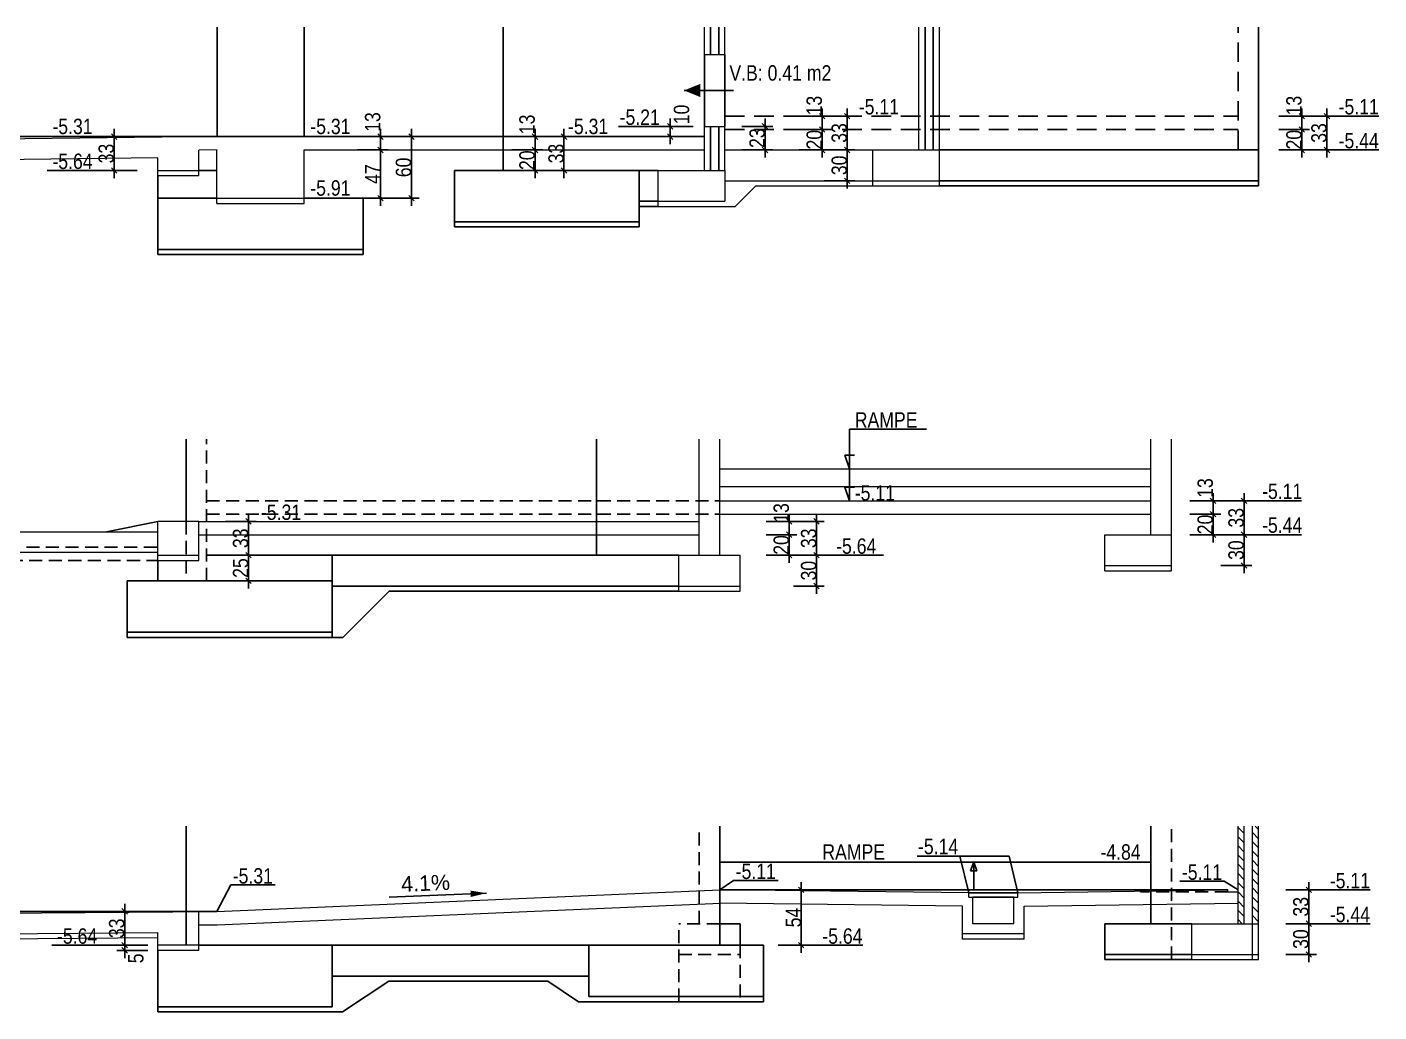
# Model space of a CAD drawing. Header units: centimetres. Extents: x 16433 to 114398, y -50094 to -12305.
# Drawn here: x 66111 to 67429, y -16791 to -15831 of the extents above; entities that cross this region are included whole.
import ezdxf
from ezdxf.enums import TextEntityAlignment as Align

# ---------------------------------------------------------------- set-up
doc = ezdxf.new("R2010")
doc.units = ezdxf.units.CM
doc.header["$LTSCALE"] = 0.5
doc.linetypes.add('CACHEX2', pattern=[19.05, 12.7, -6.35])
doc.layers.get('DEFPOINTS').update_dxf_attribs({"linetype": 'CONTINUOUS'})
for name, color, linetype in [('01_cote_gen', 4, 'CONTINUOUS'), ('01_linteaux', 2, 'CONTINUOUS'), ('01_poch_murs', 253, 'CONTINUOUS'), ('01_texte', 230, 'CONTINUOUS'), ('AA_COTES', 2, 'CONTINUOUS')]:
    doc.layers.add(name, color=color, linetype=linetype)
doc.layers.add('01_murs_coup', color=5, linetype='CONTINUOUS', lineweight=60)
doc.styles.add('ARIAL', font='arial.ttf')
doc.styles.add('ARIAL NA', font='ARIALN.TTF')
doc.styles.add('STYLE2', font='ARIALN.TTF')
doc.dimstyles.new('JB50', dxfattribs={"dimscale": 0.1, "dimtxt": 150, "dimasz": 15, "dimexe": 0.1, "dimexo": 0.1, "dimgap": 0.09, "dimtad": 1, "dimdec": 1, "dimdsep": 46, "dimtxsty": 'STYLE2', "dimblk1": 'BOND_G', "dimblk2": 'BOND_D', "dimsah": 1, "dimcen": 1.5, "dimdle": 0.01, "dimse1": 1, "dimse2": 1, "dimclrd": 4, "dimclre": 2, "dimclrt": 6, "dimazin": 2, "dimtfac": 2.333333, "dimtdec": 1, "dimtix": 1, "dimtmove": 2, "dimatfit": 3, "dimldrblk": 'BOND_G', "dimfxl": 1, "dimtolj": 1, "dimtzin": 0, "dimarcsym": 0})

# ---------------------------------------------------------------- blocks, each defined once
blk = doc.blocks.new('BOND_G')
at = {"layer": 'AA_COTES', "color": 0}
for p, q in [((0, -5), (0, 15)), ((5, 0), (-5, 0)), ((1.77, 1.77), (-1.77, -1.77))]:
    blk.add_line(p, q, dxfattribs=at)
blk = doc.blocks.new('BOND_D')
at = {"layer": 'AA_COTES', "color": 0}
for p, q in [((5, 0), (-5, 0)), ((-1.77, -1.77), (1.77, 1.77)), ((0, 5), (0, -15))]:
    blk.add_line(p, q, dxfattribs=at)
blk = doc.blocks.new('*D1377')
at = {"layer": '01_cote_gen', "color": 4, "lineweight": -2, "transparency": 16777216}
blk.add_line((67360.3, -16673.5), (67360.3, -16703.5), dxfattribs=at)
at = {"layer": 'DEFPOINTS', "color": 0, "transparency": 16777216}
for p in [(67291.4, -16672), (67291.4, -16705), (67360.3, -16705)]:
    blk.add_point(p, dxfattribs=at)
at = {"layer": '01_cote_gen', "color": 4, "lineweight": -2, "transparency": 16777216, "xscale": 1.5, "yscale": 1.5, "zscale": 1.5}
for name, p, rotation in [('BOND_G', (67360.3, -16672), 90), ('BOND_D', (67360.3, -16705), 270)]:
    blk.add_blockref(name, p, dxfattribs=dict(at, rotation=rotation))
at = {"layer": '01_cote_gen', "color": 6, "transparency": 16777216, "insert": (67352.6, -16688.5), "char_height": 15, "attachment_point": 5, "rotation": 90, "style": 'STYLE2'}
blk.add_mtext('\\A1;33', dxfattribs=at)
blk = doc.blocks.new('*D1378')
at = {"layer": '01_cote_gen', "color": 4, "lineweight": -2, "transparency": 16777216}
blk.add_line((67360.3, -16706.5), (67360.3, -16733.5), dxfattribs=at)
at = {"layer": 'DEFPOINTS', "color": 0, "transparency": 16777216}
for p in [(67311.4, -16705), (67311.4, -16735), (67360.3, -16735)]:
    blk.add_point(p, dxfattribs=at)
at = {"layer": '01_cote_gen', "color": 4, "lineweight": -2, "transparency": 16777216, "xscale": 1.5, "yscale": 1.5, "zscale": 1.5}
for name, p, rotation in [('BOND_G', (67360.3, -16705), 90), ('BOND_D', (67360.3, -16735), 270)]:
    blk.add_blockref(name, p, dxfattribs=dict(at, rotation=rotation))
at = {"layer": '01_cote_gen', "color": 6, "transparency": 16777216, "insert": (67352.6, -16720), "char_height": 15, "attachment_point": 5, "rotation": 90, "style": 'STYLE2'}
blk.add_mtext('\\A1;30', dxfattribs=at)
blk = doc.blocks.new('*D1379')
at = {"layer": '01_cote_gen', "color": 4, "lineweight": -2, "transparency": 16777216}
blk.add_line((66865.8, -16673.5), (66865.8, -16724.5), dxfattribs=at)
at = {"layer": 'DEFPOINTS', "color": 0, "transparency": 16777216}
for p in [(66837.7, -16672), (66828.9, -16726), (66865.8, -16726)]:
    blk.add_point(p, dxfattribs=at)
at = {"layer": '01_cote_gen', "color": 4, "lineweight": -2, "transparency": 16777216, "xscale": 1.5, "yscale": 1.5, "zscale": 1.5}
for name, p, rotation in [('BOND_G', (66865.8, -16672), 90), ('BOND_D', (66865.8, -16726), 270)]:
    blk.add_blockref(name, p, dxfattribs=dict(at, rotation=rotation))
at = {"layer": '01_cote_gen', "color": 6, "transparency": 16777216, "insert": (66858.2, -16699), "char_height": 15, "attachment_point": 5, "rotation": 90, "style": 'STYLE2'}
blk.add_mtext('\\A1;54', dxfattribs=at)
blk = doc.blocks.new('*D1380')
at = {"layer": '01_cote_gen', "color": 4, "lineweight": -2, "transparency": 16777216}
blk.add_line((66206.6, -16724.5), (66206.6, -16694.5), dxfattribs=at)
at = {"layer": 'DEFPOINTS', "color": 0, "transparency": 16777216}
for p in [(66206.6, -16693), (66248.9, -16693), (66242.6, -16726)]:
    blk.add_point(p, dxfattribs=at)
at = {"layer": '01_cote_gen', "color": 4, "lineweight": -2, "transparency": 16777216, "xscale": 1.5, "yscale": 1.5, "zscale": 1.5}
for name, p, rotation in [('BOND_D', (66206.6, -16693), 90), ('BOND_G', (66206.6, -16726), 270)]:
    blk.add_blockref(name, p, dxfattribs=dict(at, rotation=rotation))
at = {"layer": '01_cote_gen', "color": 6, "transparency": 16777216, "insert": (66198.9, -16709.5), "char_height": 15, "attachment_point": 5, "rotation": 90, "style": 'STYLE2'}
blk.add_mtext('\\A1;33', dxfattribs=at)
blk = doc.blocks.new('*D1381')
at = {"layer": '01_cote_gen', "color": 4, "lineweight": -2, "transparency": 16777216}
blk.add_line((66206.6, -16729.5), (66206.6, -16727.5), dxfattribs=at)
at = {"layer": 'DEFPOINTS', "color": 0, "transparency": 16777216}
for p in [(66206.6, -16726), (66250.7, -16726), (66250.7, -16731)]:
    blk.add_point(p, dxfattribs=at)
at = {"layer": '01_cote_gen', "color": 4, "lineweight": -2, "transparency": 16777216, "xscale": 1.5, "yscale": 1.5, "zscale": 1.5}
for name, p, rotation in [('BOND_D', (66206.6, -16726), 90), ('BOND_G', (66206.6, -16731), 270)]:
    blk.add_blockref(name, p, dxfattribs=dict(at, rotation=rotation))
at = {"layer": '01_cote_gen', "color": 6, "transparency": 16777216, "insert": (66217.5, -16738.8), "char_height": 15, "attachment_point": 5, "rotation": 90, "style": 'STYLE2'}
blk.add_mtext('\\A1;5', dxfattribs=at)
blk = doc.blocks.new('*D1392')
at = {"layer": '01_cote_gen', "color": 4, "lineweight": -2, "transparency": 16777216}
blk.add_line((67297.2, -16294.5), (67297.2, -16324.5), dxfattribs=at)
at = {"layer": 'DEFPOINTS', "color": 0, "transparency": 16777216}
for p in [(67206.4, -16293), (67206.4, -16326), (67297.2, -16326)]:
    blk.add_point(p, dxfattribs=at)
at = {"layer": '01_cote_gen', "color": 4, "lineweight": -2, "transparency": 16777216, "xscale": 1.5, "yscale": 1.5, "zscale": 1.5}
for name, p, rotation in [('BOND_G', (67297.2, -16293), 90), ('BOND_D', (67297.2, -16326), 270)]:
    blk.add_blockref(name, p, dxfattribs=dict(at, rotation=rotation))
at = {"layer": '01_cote_gen', "color": 6, "transparency": 16777216, "insert": (67289.5, -16309.5), "char_height": 15, "attachment_point": 5, "rotation": 90, "style": 'STYLE2'}
blk.add_mtext('\\A1;33', dxfattribs=at)
blk = doc.blocks.new('*D1393')
at = {"layer": '01_cote_gen', "color": 4, "lineweight": -2, "transparency": 16777216}
blk.add_line((67267, -16307.5), (67267, -16324.5), dxfattribs=at)
at = {"layer": 'DEFPOINTS', "color": 0, "transparency": 16777216}
for p in [(67197.8, -16306), (67197.8, -16326), (67267, -16326)]:
    blk.add_point(p, dxfattribs=at)
at = {"layer": '01_cote_gen', "color": 4, "lineweight": -2, "transparency": 16777216, "xscale": 1.5, "yscale": 1.5, "zscale": 1.5}
for name, p, rotation in [('BOND_G', (67267, -16306), 90), ('BOND_D', (67267, -16326), 270)]:
    blk.add_blockref(name, p, dxfattribs=dict(at, rotation=rotation))
at = {"layer": '01_cote_gen', "color": 6, "transparency": 16777216, "insert": (67259.4, -16316), "char_height": 15, "attachment_point": 5, "rotation": 90, "style": 'STYLE2'}
blk.add_mtext('\\A1;20', dxfattribs=at)
blk = doc.blocks.new('*D1394')
at = {"layer": '01_cote_gen', "color": 4, "lineweight": -2, "transparency": 16777216}
blk.add_line((67267, -16294.5), (67267, -16304.5), dxfattribs=at)
at = {"layer": 'DEFPOINTS', "color": 0, "transparency": 16777216}
for p in [(67274.7, -16293), (67267, -16306), (67274.5, -16306)]:
    blk.add_point(p, dxfattribs=at)
at = {"layer": '01_cote_gen', "color": 4, "lineweight": -2, "transparency": 16777216, "xscale": 1.5, "yscale": 1.5, "zscale": 1.5}
for name, p, rotation in [('BOND_G', (67267, -16293), 90), ('BOND_D', (67267, -16306), 270)]:
    blk.add_blockref(name, p, dxfattribs=dict(at, rotation=rotation))
at = {"layer": '01_cote_gen', "color": 6, "transparency": 16777216, "insert": (67259.4, -16280.5), "char_height": 15, "attachment_point": 5, "rotation": 90, "style": 'STYLE2'}
blk.add_mtext('\\A1;13', dxfattribs=at)
blk = doc.blocks.new('*D1395')
at = {"layer": '01_cote_gen', "color": 4, "lineweight": -2, "transparency": 16777216}
blk.add_line((67297.2, -16327.5), (67297.2, -16354.5), dxfattribs=at)
at = {"layer": 'DEFPOINTS', "color": 0, "transparency": 16777216}
for p in [(67272, -16326), (67226.4, -16356), (67297.2, -16356)]:
    blk.add_point(p, dxfattribs=at)
at = {"layer": '01_cote_gen', "color": 4, "lineweight": -2, "transparency": 16777216, "xscale": 1.5, "yscale": 1.5, "zscale": 1.5}
for name, p, rotation in [('BOND_G', (67297.2, -16326), 90), ('BOND_D', (67297.2, -16356), 270)]:
    blk.add_blockref(name, p, dxfattribs=dict(at, rotation=rotation))
at = {"layer": '01_cote_gen', "color": 6, "transparency": 16777216, "insert": (67289.5, -16341), "char_height": 15, "attachment_point": 5, "rotation": 90, "style": 'STYLE2'}
blk.add_mtext('\\A1;30', dxfattribs=at)
blk = doc.blocks.new('*D1396')
at = {"layer": '01_cote_gen', "color": 4, "lineweight": -2, "transparency": 16777216}
blk.add_line((66880.7, -16314.5), (66880.7, -16344.5), dxfattribs=at)
at = {"layer": 'DEFPOINTS', "color": 0, "transparency": 16777216}
for p in [(66781.8, -16313), (66776.5, -16346), (66880.7, -16346)]:
    blk.add_point(p, dxfattribs=at)
at = {"layer": '01_cote_gen', "color": 4, "lineweight": -2, "transparency": 16777216, "xscale": 1.5, "yscale": 1.5, "zscale": 1.5}
for name, p, rotation in [('BOND_G', (66880.7, -16313), 90), ('BOND_D', (66880.7, -16346), 270)]:
    blk.add_blockref(name, p, dxfattribs=dict(at, rotation=rotation))
at = {"layer": '01_cote_gen', "color": 6, "transparency": 16777216, "insert": (66873.1, -16329.5), "char_height": 15, "attachment_point": 5, "rotation": 90, "style": 'STYLE2'}
blk.add_mtext('\\A1;33', dxfattribs=at)
blk = doc.blocks.new('*D1397')
at = {"layer": '01_cote_gen', "color": 4, "lineweight": -2, "transparency": 16777216}
blk.add_line((66880.7, -16347.5), (66880.7, -16374.5), dxfattribs=at)
at = {"layer": 'DEFPOINTS', "color": 0, "transparency": 16777216}
for p in [(66836.5, -16346), (66836.5, -16376), (66880.7, -16376)]:
    blk.add_point(p, dxfattribs=at)
at = {"layer": '01_cote_gen', "color": 4, "lineweight": -2, "transparency": 16777216, "xscale": 1.5, "yscale": 1.5, "zscale": 1.5}
for name, p, rotation in [('BOND_G', (66880.7, -16346), 90), ('BOND_D', (66880.7, -16376), 270)]:
    blk.add_blockref(name, p, dxfattribs=dict(at, rotation=rotation))
at = {"layer": '01_cote_gen', "color": 6, "transparency": 16777216, "insert": (66873.1, -16361), "char_height": 15, "attachment_point": 5, "rotation": 90, "style": 'STYLE2'}
blk.add_mtext('\\A1;30', dxfattribs=at)
blk = doc.blocks.new('*D1398')
at = {"layer": '01_cote_gen', "color": 4, "lineweight": -2, "transparency": 16777216}
blk.add_line((66854, -16314.5), (66854, -16324.5), dxfattribs=at)
at = {"layer": 'DEFPOINTS', "color": 0, "transparency": 16777216}
for p in [(66766.4, -16313), (66766.4, -16326), (66854, -16326)]:
    blk.add_point(p, dxfattribs=at)
at = {"layer": '01_cote_gen', "color": 4, "lineweight": -2, "transparency": 16777216, "xscale": 1.5, "yscale": 1.5, "zscale": 1.5}
for name, p, rotation in [('BOND_G', (66854, -16313), 90), ('BOND_D', (66854, -16326), 270)]:
    blk.add_blockref(name, p, dxfattribs=dict(at, rotation=rotation))
at = {"layer": '01_cote_gen', "color": 6, "transparency": 16777216, "insert": (66846.4, -16304.8), "char_height": 15, "attachment_point": 5, "rotation": 90, "style": 'STYLE2'}
blk.add_mtext('\\A1;13', dxfattribs=at)
blk = doc.blocks.new('*D1399')
at = {"layer": '01_cote_gen', "color": 4, "lineweight": -2, "transparency": 16777216}
blk.add_line((66854, -16327.5), (66854, -16344.5), dxfattribs=at)
at = {"layer": 'DEFPOINTS', "color": 0, "transparency": 16777216}
for p in [(66833.7, -16326), (66806.4, -16346), (66854, -16346)]:
    blk.add_point(p, dxfattribs=at)
at = {"layer": '01_cote_gen', "color": 4, "lineweight": -2, "transparency": 16777216, "xscale": 1.5, "yscale": 1.5, "zscale": 1.5}
for name, p, rotation in [('BOND_G', (66854, -16326), 90), ('BOND_D', (66854, -16346), 270)]:
    blk.add_blockref(name, p, dxfattribs=dict(at, rotation=rotation))
at = {"layer": '01_cote_gen', "color": 6, "transparency": 16777216, "insert": (66846.4, -16336), "char_height": 15, "attachment_point": 5, "rotation": 90, "style": 'STYLE2'}
blk.add_mtext('\\A1;20', dxfattribs=at)
blk = doc.blocks.new('*D1409')
at = {"layer": '01_cote_gen', "color": 4, "lineweight": -2, "transparency": 16777216}
blk.add_line((66196.3, -15969.6), (66196.3, -15939.6), dxfattribs=at)
at = {"layer": 'DEFPOINTS', "color": 0, "transparency": 16777216}
for p in [(66196.3, -15938.1), (66238.9, -15938.1), (66238.9, -15971.1)]:
    blk.add_point(p, dxfattribs=at)
at = {"layer": '01_cote_gen', "color": 4, "lineweight": -2, "transparency": 16777216, "xscale": 1.5, "yscale": 1.5, "zscale": 1.5}
for name, p, rotation in [('BOND_D', (66196.3, -15938.1), 90), ('BOND_G', (66196.3, -15971.1), 270)]:
    blk.add_blockref(name, p, dxfattribs=dict(at, rotation=rotation))
at = {"layer": '01_cote_gen', "color": 6, "transparency": 16777216, "insert": (66188.7, -15954.6), "char_height": 15, "attachment_point": 5, "rotation": 90, "style": 'STYLE2'}
blk.add_mtext('\\A1;33', dxfattribs=at)
blk = doc.blocks.new('*D1410')
at = {"layer": '01_cote_gen', "color": 4, "lineweight": -2, "transparency": 16777216}
blk.add_line((66455.9, -15939.6), (66455.9, -15949.6), dxfattribs=at)
at = {"layer": 'DEFPOINTS', "color": 0, "transparency": 16777216}
for p in [(66438.3, -15938.1), (66438.3, -15951.1), (66455.9, -15951.1)]:
    blk.add_point(p, dxfattribs=at)
at = {"layer": '01_cote_gen', "color": 4, "lineweight": -2, "transparency": 16777216, "xscale": 1.5, "yscale": 1.5, "zscale": 1.5}
for name, p, rotation in [('BOND_G', (66455.9, -15938.1), 90), ('BOND_D', (66455.9, -15951.1), 270)]:
    blk.add_blockref(name, p, dxfattribs=dict(at, rotation=rotation))
at = {"layer": '01_cote_gen', "color": 6, "transparency": 16777216, "insert": (66448.3, -15923.9), "char_height": 15, "attachment_point": 5, "rotation": 90, "style": 'STYLE2'}
blk.add_mtext('\\A1;13', dxfattribs=at)
blk = doc.blocks.new('*D1411')
at = {"layer": '01_cote_gen', "color": 4, "lineweight": -2, "transparency": 16777216}
blk.add_line((66455.9, -15952.6), (66455.9, -15996.6), dxfattribs=at)
at = {"layer": 'DEFPOINTS', "color": 0, "transparency": 16777216}
for p in [(66469.1, -15951.1), (66438.9, -15998.1), (66455.9, -15998.1)]:
    blk.add_point(p, dxfattribs=at)
at = {"layer": '01_cote_gen', "color": 4, "lineweight": -2, "transparency": 16777216, "xscale": 1.5, "yscale": 1.5, "zscale": 1.5}
for name, p, rotation in [('BOND_G', (66455.9, -15951.1), 90), ('BOND_D', (66455.9, -15998.1), 270)]:
    blk.add_blockref(name, p, dxfattribs=dict(at, rotation=rotation))
at = {"layer": '01_cote_gen', "color": 6, "transparency": 16777216, "insert": (66448.4, -15974.6), "char_height": 15, "attachment_point": 5, "rotation": 90, "style": 'STYLE2'}
blk.add_mtext('\\A1;47', dxfattribs=at)
blk = doc.blocks.new('*D1412')
at = {"layer": '01_cote_gen', "color": 4, "lineweight": -2, "transparency": 16777216}
blk.add_line((66486, -15939.6), (66486, -15996.6), dxfattribs=at)
at = {"layer": 'DEFPOINTS', "color": 0, "transparency": 16777216}
for p in [(66472.1, -15938.1), (66463.4, -15998.1), (66486, -15998.1)]:
    blk.add_point(p, dxfattribs=at)
at = {"layer": '01_cote_gen', "color": 4, "lineweight": -2, "transparency": 16777216, "xscale": 1.5, "yscale": 1.5, "zscale": 1.5}
for name, p, rotation in [('BOND_G', (66486, -15938.1), 90), ('BOND_D', (66486, -15998.1), 270)]:
    blk.add_blockref(name, p, dxfattribs=dict(at, rotation=rotation))
at = {"layer": '01_cote_gen', "color": 6, "transparency": 16777216, "insert": (66478.3, -15968.1), "char_height": 15, "attachment_point": 5, "rotation": 90, "style": 'STYLE2'}
blk.add_mtext('\\A1;60', dxfattribs=at)
blk = doc.blocks.new('*D1413')
at = {"layer": '01_cote_gen', "color": 4, "lineweight": -2, "transparency": 16777216}
blk.add_line((66606.4, -15939.6), (66606.4, -15949.6), dxfattribs=at)
at = {"layer": 'DEFPOINTS', "color": 0, "transparency": 16777216}
for p in [(66601.2, -15938.1), (66601.2, -15951.1), (66606.4, -15951.1)]:
    blk.add_point(p, dxfattribs=at)
at = {"layer": '01_cote_gen', "color": 4, "lineweight": -2, "transparency": 16777216, "xscale": 1.5, "yscale": 1.5, "zscale": 1.5}
for name, p, rotation in [('BOND_G', (66606.4, -15938.1), 90), ('BOND_D', (66606.4, -15951.1), 270)]:
    blk.add_blockref(name, p, dxfattribs=dict(at, rotation=rotation))
at = {"layer": '01_cote_gen', "color": 6, "transparency": 16777216, "insert": (66598.7, -15926.2), "char_height": 15, "attachment_point": 5, "rotation": 90, "style": 'STYLE2'}
blk.add_mtext('\\A1;13', dxfattribs=at)
blk = doc.blocks.new('*D1414')
at = {"layer": '01_cote_gen', "color": 4, "lineweight": -2, "transparency": 16777216}
blk.add_line((66606.4, -15952.6), (66606.4, -15969.6), dxfattribs=at)
at = {"layer": 'DEFPOINTS', "color": 0, "transparency": 16777216}
for p in [(66611.9, -15951.1), (66606.4, -15971.1), (66611.9, -15971.1)]:
    blk.add_point(p, dxfattribs=at)
at = {"layer": '01_cote_gen', "color": 4, "lineweight": -2, "transparency": 16777216, "xscale": 1.5, "yscale": 1.5, "zscale": 1.5}
for name, p, rotation in [('BOND_G', (66606.4, -15951.1), 90), ('BOND_D', (66606.4, -15971.1), 270)]:
    blk.add_blockref(name, p, dxfattribs=dict(at, rotation=rotation))
at = {"layer": '01_cote_gen', "color": 6, "transparency": 16777216, "insert": (66598.7, -15961.1), "char_height": 15, "attachment_point": 5, "rotation": 90, "style": 'STYLE2'}
blk.add_mtext('\\A1;20', dxfattribs=at)
blk = doc.blocks.new('*D1415')
at = {"layer": '01_cote_gen', "color": 4, "lineweight": -2, "transparency": 16777216}
blk.add_line((66634.6, -15939.6), (66634.6, -15969.6), dxfattribs=at)
at = {"layer": 'DEFPOINTS', "color": 0, "transparency": 16777216}
for p in [(66621.2, -15938.1), (66623.7, -15971.1), (66634.6, -15971.1)]:
    blk.add_point(p, dxfattribs=at)
at = {"layer": '01_cote_gen', "color": 4, "lineweight": -2, "transparency": 16777216, "xscale": 1.5, "yscale": 1.5, "zscale": 1.5}
for name, p, rotation in [('BOND_G', (66634.6, -15938.1), 90), ('BOND_D', (66634.6, -15971.1), 270)]:
    blk.add_blockref(name, p, dxfattribs=dict(at, rotation=rotation))
at = {"layer": '01_cote_gen', "color": 6, "transparency": 16777216, "insert": (66627, -15954.6), "char_height": 15, "attachment_point": 5, "rotation": 90, "style": 'STYLE2'}
blk.add_mtext('\\A1;33', dxfattribs=at)
blk = doc.blocks.new('*D1416')
at = {"layer": '01_cote_gen', "color": 4, "lineweight": -2, "transparency": 16777216}
blk.add_line((66738.1, -15936.6), (66738.1, -15929.6), dxfattribs=at)
at = {"layer": 'DEFPOINTS', "color": 0, "transparency": 16777216}
for p in [(66738.1, -15928.1), (66771.4, -15928.1), (66752.8, -15938.1)]:
    blk.add_point(p, dxfattribs=at)
at = {"layer": '01_cote_gen', "color": 4, "lineweight": -2, "transparency": 16777216, "xscale": 1.5, "yscale": 1.5, "zscale": 1.5}
for name, p, rotation in [('BOND_D', (66738.1, -15928.1), 90), ('BOND_G', (66738.1, -15938.1), 270)]:
    blk.add_blockref(name, p, dxfattribs=dict(at, rotation=rotation))
at = {"layer": '01_cote_gen', "color": 6, "transparency": 16777216, "insert": (66749.2, -15916.5), "char_height": 15, "attachment_point": 5, "rotation": 90, "style": 'STYLE2'}
blk.add_mtext('\\A1;10', dxfattribs=at)
blk = doc.blocks.new('*D1417')
at = {"layer": '01_cote_gen', "color": 4, "lineweight": -2, "transparency": 16777216}
blk.add_line((66830.5, -15929.6), (66830.5, -15949.6), dxfattribs=at)
at = {"layer": 'DEFPOINTS', "color": 0, "transparency": 16777216}
for p in [(66791.4, -15928.1), (66798, -15951.1), (66830.5, -15951.1)]:
    blk.add_point(p, dxfattribs=at)
at = {"layer": '01_cote_gen', "color": 4, "lineweight": -2, "transparency": 16777216, "xscale": 1.5, "yscale": 1.5, "zscale": 1.5}
for name, p, rotation in [('BOND_G', (66830.5, -15928.1), 90), ('BOND_D', (66830.5, -15951.1), 270)]:
    blk.add_blockref(name, p, dxfattribs=dict(at, rotation=rotation))
at = {"layer": '01_cote_gen', "color": 6, "transparency": 16777216, "insert": (66822.9, -15939.6), "char_height": 15, "attachment_point": 5, "rotation": 90, "style": 'STYLE2'}
blk.add_mtext('\\A1;23', dxfattribs=at)
blk = doc.blocks.new('*D1418')
at = {"layer": '01_cote_gen', "color": 4, "lineweight": -2, "transparency": 16777216}
blk.add_line((66910.5, -15919.6), (66910.5, -15949.6), dxfattribs=at)
at = {"layer": 'DEFPOINTS', "color": 0, "transparency": 16777216}
for p in [(66921.5, -15918.1), (66910.5, -15951.1), (66921.5, -15951.1)]:
    blk.add_point(p, dxfattribs=at)
at = {"layer": '01_cote_gen', "color": 4, "lineweight": -2, "transparency": 16777216, "xscale": 1.5, "yscale": 1.5, "zscale": 1.5}
for name, p, rotation in [('BOND_G', (66910.5, -15918.1), 90), ('BOND_D', (66910.5, -15951.1), 270)]:
    blk.add_blockref(name, p, dxfattribs=dict(at, rotation=rotation))
at = {"layer": '01_cote_gen', "color": 6, "transparency": 16777216, "insert": (66902.9, -15934.6), "char_height": 15, "attachment_point": 5, "rotation": 90, "style": 'STYLE2'}
blk.add_mtext('\\A1;33', dxfattribs=at)
blk = doc.blocks.new('*D1419')
at = {"layer": '01_cote_gen', "color": 4, "lineweight": -2, "transparency": 16777216}
blk.add_line((66886.2, -15919.6), (66886.2, -15929.6), dxfattribs=at)
at = {"layer": 'DEFPOINTS', "color": 0, "transparency": 16777216}
for p in [(66873.4, -15918.1), (66873.4, -15931.1), (66886.2, -15931.1)]:
    blk.add_point(p, dxfattribs=at)
at = {"layer": '01_cote_gen', "color": 4, "lineweight": -2, "transparency": 16777216, "xscale": 1.5, "yscale": 1.5, "zscale": 1.5}
for name, p, rotation in [('BOND_G', (66886.2, -15918.1), 90), ('BOND_D', (66886.2, -15931.1), 270)]:
    blk.add_blockref(name, p, dxfattribs=dict(at, rotation=rotation))
at = {"layer": '01_cote_gen', "color": 6, "transparency": 16777216, "insert": (66878.5, -15907.9), "char_height": 15, "attachment_point": 5, "rotation": 90, "style": 'STYLE2'}
blk.add_mtext('\\A1;13', dxfattribs=at)
blk = doc.blocks.new('*D1420')
at = {"layer": '01_cote_gen', "color": 4, "lineweight": -2, "transparency": 16777216}
blk.add_line((66886.2, -15932.6), (66886.2, -15949.6), dxfattribs=at)
at = {"layer": 'DEFPOINTS', "color": 0, "transparency": 16777216}
for p in [(66875.7, -15931.1), (66875.7, -15951.1), (66886.2, -15951.1)]:
    blk.add_point(p, dxfattribs=at)
at = {"layer": '01_cote_gen', "color": 4, "lineweight": -2, "transparency": 16777216, "xscale": 1.5, "yscale": 1.5, "zscale": 1.5}
for name, p, rotation in [('BOND_G', (66886.2, -15931.1), 90), ('BOND_D', (66886.2, -15951.1), 270)]:
    blk.add_blockref(name, p, dxfattribs=dict(at, rotation=rotation))
at = {"layer": '01_cote_gen', "color": 6, "transparency": 16777216, "insert": (66878.5, -15941.1), "char_height": 15, "attachment_point": 5, "rotation": 90, "style": 'STYLE2'}
blk.add_mtext('\\A1;20', dxfattribs=at)
blk = doc.blocks.new('*D1421')
at = {"layer": '01_cote_gen', "color": 4, "lineweight": -2, "transparency": 16777216}
blk.add_line((67378, -15919.6), (67378, -15949.6), dxfattribs=at)
at = {"layer": 'DEFPOINTS', "color": 0, "transparency": 16777216}
for p in [(67388.9, -15918.1), (67378, -15951.1), (67388.9, -15951.1)]:
    blk.add_point(p, dxfattribs=at)
at = {"layer": '01_cote_gen', "color": 4, "lineweight": -2, "transparency": 16777216, "xscale": 1.5, "yscale": 1.5, "zscale": 1.5}
for name, p, rotation in [('BOND_G', (67378, -15918.1), 90), ('BOND_D', (67378, -15951.1), 270)]:
    blk.add_blockref(name, p, dxfattribs=dict(at, rotation=rotation))
at = {"layer": '01_cote_gen', "color": 6, "transparency": 16777216, "insert": (67370.3, -15934.6), "char_height": 15, "attachment_point": 5, "rotation": 90, "style": 'STYLE2'}
blk.add_mtext('\\A1;33', dxfattribs=at)
blk = doc.blocks.new('*D1422')
at = {"layer": '01_cote_gen', "color": 4, "lineweight": -2, "transparency": 16777216}
blk.add_line((67353.6, -15919.6), (67353.6, -15929.6), dxfattribs=at)
at = {"layer": 'DEFPOINTS', "color": 0, "transparency": 16777216}
for p in [(67340.9, -15918.1), (67340.9, -15931.1), (67353.6, -15931.1)]:
    blk.add_point(p, dxfattribs=at)
at = {"layer": '01_cote_gen', "color": 4, "lineweight": -2, "transparency": 16777216, "xscale": 1.5, "yscale": 1.5, "zscale": 1.5}
for name, p, rotation in [('BOND_G', (67353.6, -15918.1), 90), ('BOND_D', (67353.6, -15931.1), 270)]:
    blk.add_blockref(name, p, dxfattribs=dict(at, rotation=rotation))
at = {"layer": '01_cote_gen', "color": 6, "transparency": 16777216, "insert": (67345.9, -15907.9), "char_height": 15, "attachment_point": 5, "rotation": 90, "style": 'STYLE2'}
blk.add_mtext('\\A1;13', dxfattribs=at)
blk = doc.blocks.new('*D1423')
at = {"layer": '01_cote_gen', "color": 4, "lineweight": -2, "transparency": 16777216}
blk.add_line((67353.6, -15932.6), (67353.6, -15949.6), dxfattribs=at)
at = {"layer": 'DEFPOINTS', "color": 0, "transparency": 16777216}
for p in [(67343.2, -15931.1), (67343.2, -15951.1), (67353.6, -15951.1)]:
    blk.add_point(p, dxfattribs=at)
at = {"layer": '01_cote_gen', "color": 4, "lineweight": -2, "transparency": 16777216, "xscale": 1.5, "yscale": 1.5, "zscale": 1.5}
for name, p, rotation in [('BOND_G', (67353.6, -15931.1), 90), ('BOND_D', (67353.6, -15951.1), 270)]:
    blk.add_blockref(name, p, dxfattribs=dict(at, rotation=rotation))
at = {"layer": '01_cote_gen', "color": 6, "transparency": 16777216, "insert": (67345.9, -15941.1), "char_height": 15, "attachment_point": 5, "rotation": 90, "style": 'STYLE2'}
blk.add_mtext('\\A1;20', dxfattribs=at)
blk = doc.blocks.new('*D1424')
at = {"layer": '01_cote_gen', "color": 4, "lineweight": -2, "transparency": 16777216}
blk.add_line((66910.5, -15952.6), (66910.5, -15979.6), dxfattribs=at)
at = {"layer": 'DEFPOINTS', "color": 0, "transparency": 16777216}
for p in [(66923.4, -15951.1), (66910.5, -15981.1), (66923.4, -15981.1)]:
    blk.add_point(p, dxfattribs=at)
at = {"layer": '01_cote_gen', "color": 4, "lineweight": -2, "transparency": 16777216, "xscale": 1.5, "yscale": 1.5, "zscale": 1.5}
for name, p, rotation in [('BOND_G', (66910.5, -15951.1), 90), ('BOND_D', (66910.5, -15981.1), 270)]:
    blk.add_blockref(name, p, dxfattribs=dict(at, rotation=rotation))
at = {"layer": '01_cote_gen', "color": 6, "transparency": 16777216, "insert": (66902.9, -15966.1), "char_height": 15, "attachment_point": 5, "rotation": 90, "style": 'STYLE2'}
blk.add_mtext('\\A1;30', dxfattribs=at)
blk = doc.blocks.new('*D1474')
at = {"layer": '01_cote_gen', "color": 4, "lineweight": -2, "transparency": 16777216}
blk.add_line((66327.2, -16314.5), (66327.2, -16344.5), dxfattribs=at)
at = {"layer": 'DEFPOINTS', "color": 0, "transparency": 16777216}
for p in [(66278.9, -16313), (66278.9, -16346), (66327.2, -16346)]:
    blk.add_point(p, dxfattribs=at)
at = {"layer": '01_cote_gen', "color": 4, "lineweight": -2, "transparency": 16777216, "xscale": 1.5, "yscale": 1.5, "zscale": 1.5}
for name, p, rotation in [('BOND_G', (66327.2, -16313), 90), ('BOND_D', (66327.2, -16346), 270)]:
    blk.add_blockref(name, p, dxfattribs=dict(at, rotation=rotation))
at = {"layer": '01_cote_gen', "color": 6, "transparency": 16777216, "insert": (66319.6, -16329.5), "char_height": 15, "attachment_point": 5, "rotation": 90, "style": 'STYLE2'}
blk.add_mtext('\\A1;33', dxfattribs=at)
blk = doc.blocks.new('*D1475')
at = {"layer": '01_cote_gen', "color": 4, "lineweight": -2, "transparency": 16777216}
blk.add_line((66327.2, -16347.5), (66327.2, -16369.5), dxfattribs=at)
at = {"layer": 'DEFPOINTS', "color": 0, "transparency": 16777216}
for p in [(66308.8, -16346), (66308.9, -16371), (66327.2, -16371)]:
    blk.add_point(p, dxfattribs=at)
at = {"layer": '01_cote_gen', "color": 4, "lineweight": -2, "transparency": 16777216, "xscale": 1.5, "yscale": 1.5, "zscale": 1.5}
for name, p, rotation in [('BOND_G', (66327.2, -16346), 90), ('BOND_D', (66327.2, -16371), 270)]:
    blk.add_blockref(name, p, dxfattribs=dict(at, rotation=rotation))
at = {"layer": '01_cote_gen', "color": 6, "transparency": 16777216, "insert": (66319.6, -16358.5), "char_height": 15, "attachment_point": 5, "rotation": 90, "style": 'STYLE2'}
blk.add_mtext('\\A1;25', dxfattribs=at)

msp = doc.modelspace()

# ---------------------------------------------------------------- hatches: boundary and pattern name
at = {"layer": '01_poch_murs'}
h = msp.add_hatch(dxfattribs=at)
h.set_pattern_fill('ANSI31', color=256, scale=2, angle=-90)
h.set_pattern_definition([(315, (0, 1180.982), (4.49012806, 4.49012806), [])])
h.paths.add_polyline_path([(67297.403, -16610.018), (67291.403, -16610.018), (67291.403, -16705.018), (67297.403, -16705.018)])
h.paths.add_polyline_path([(67311.403, -16610.018), (67305.403, -16610.018), (67305.403, -16705.018), (67311.403, -16705.018)])

# ---------------------------------------------------------------- linework, layer by layer
at = {"layer": '01_linteaux'}
for p, q in [((66296.56, -15938.127), (66296.56, -15831.335)), ((66381.403, -15938.127), (66381.403, -15831.336)), ((66575.395, -15971.127), (66575.395, -15831.335)), ((66777.401, -15858.127), (66777.401, -15831.335)), ((66785.401, -15858.127), (66785.401, -15831.335)), ((66986.401, -15951.127), (66986.401, -15831.335)), ((66994.401, -15951.127), (66994.401, -15831.335)), ((67311.405, -15986.127), (67311.405, -15831.335)), ((66771.401, -15928.127), (66771.401, -15858.127)), ((66791.401, -15928.127), (66791.401, -15858.127)), ((66777.401, -15971.127), (66777.401, -15928.127)), ((66785.401, -15971.127), (66785.401, -15928.127)), ((65746.401, -15938.127), (66771.401, -15938.127)), ((67000.401, -15951.127), (67311.405, -15951.127)), ((66238.903, -15976.127), (66238.903, -16053.127)), ((66278.903, -15971.127), (66296.405, -15971.127)), ((66527.895, -16026.127), (66527.895, -15971.127)), ((66707.895, -15971.127), (66527.895, -15971.127)), ((66707.895, -16026.127), (66707.895, -15971.127)), ((66707.895, -15971.127), (66726.401, -15971.127)), ((67000.401, -15981.127), (67311.405, -15981.127)), ((67000.401, -15986.127), (67311.405, -15986.127)), ((66296.405, -15998.127), (66238.903, -15998.127)), ((66381.403, -15998.127), (66438.903, -15998.127)), ((66438.903, -16053.127), (66438.903, -15998.127)), ((66726.401, -16001.127), (66707.895, -16001.127)), ((66726.401, -16006.127), (66707.895, -16006.127)), ((66707.895, -16021.127), (66527.895, -16021.127)), ((66707.895, -16026.127), (66527.895, -16026.127)), ((66238.903, -16048.127), (66438.903, -16048.127)), ((66238.903, -16053.127), (66438.903, -16053.127)), ((66266.405, -16313.045), (66266.405, -16233.045)), ((66666.411, -16346.045), (66666.411, -16233.045)), ((66188.903, -16323.045), (66238.903, -16313.045)), ((66238.903, -16351.045), (66238.903, -16371.045)), ((66408.905, -16346.045), (66286.405, -16346.045)), ((66746.401, -16346.045), (66408.905, -16346.045)), ((66408.905, -16371.045), (66408.905, -16346.045)), ((66208.905, -16426.045), (66208.905, -16371.045)), ((66408.905, -16371.045), (66208.905, -16371.045)), ((66408.905, -16426.045), (66408.905, -16371.045)), ((66746.401, -16376.045), (66408.905, -16376.045)), ((66419.224, -16426.045), (66464.224, -16381.045)), ((66746.401, -16381.045), (66464.224, -16381.045)), ((66408.905, -16421.045), (66208.905, -16421.045)), ((66419.224, -16426.045), (66208.905, -16426.045)), ((66266.415, -16726.018), (66266.415, -16610.018)), ((66786.401, -16726.018), (66786.401, -16610.018)), ((67206.41, -16705.018), (67206.41, -16610.018)), ((66786.401, -16645.018), (67206.41, -16645.018)), ((67033.902, -16645.018), (67030.843, -16653.58)), ((67033.902, -16672.018), (67033.902, -16645.018)), ((67033.902, -16645.018), (67036.961, -16653.58)), ((67030.843, -16653.58), (67036.961, -16653.58)), ((66786.401, -16672.018), (67281.403, -16672.018)), ((67028.921, -16675.018), (67076.921, -16675.018)), ((67032.921, -16679.018), (67072.921, -16679.018)), ((65903.407, -16693.018), (66296.405, -16693.018)), ((66786.401, -16705.018), (66806.401, -16705.018)), ((66806.401, -16726.018), (66806.401, -16705.018)), ((67161.41, -16705.018), (67246.403, -16705.018)), ((67161.41, -16740.018), (67161.41, -16705.018)), ((66278.903, -16726.018), (66408.908, -16726.018)), ((66408.908, -16786.018), (66408.908, -16726.018)), ((66658.901, -16726.018), (66408.908, -16726.018)), ((66658.901, -16776.018), (66658.901, -16726.018)), ((66658.901, -16726.018), (66828.901, -16726.018)), ((66828.901, -16781.018), (66828.901, -16726.018)), ((66238.903, -16791.018), (66238.903, -16731.018)), ((67161.41, -16735.018), (67246.403, -16735.018)), ((67161.41, -16740.018), (67246.403, -16740.018)), ((66658.901, -16756.018), (66408.908, -16756.018)), ((66418.908, -16791.018), (66463.908, -16761.018)), ((66618.901, -16761.018), (66463.908, -16761.018)), ((66648.901, -16781.018), (66618.901, -16761.018)), ((66658.901, -16776.018), (66828.901, -16776.018)), ((66238.903, -16786.018), (66408.908, -16786.018)), ((66238.903, -16791.018), (66418.908, -16791.018)), ((66648.901, -16781.018), (66828.901, -16781.018))]:
    msp.add_line(p, q, dxfattribs=at)
at = {"layer": '01_linteaux', "linetype": 'CACHEX2', "ltscale": 3}
for p, q in [((67291.405, -15951.127), (67291.405, -15831.335)), ((66791.401, -15918.127), (67291.405, -15918.127)), ((66791.401, -15931.127), (67291.405, -15931.127))]:
    msp.add_line(p, q, dxfattribs=at)
at = {"layer": '01_linteaux', "linetype": 'CACHEX2', "ltscale": 2}
for p, q in [((66286.405, -16371.045), (66286.405, -16233.045)), ((66286.405, -16293.045), (66786.401, -16293.045)), ((66286.405, -16306.045), (66786.401, -16306.045)), ((66266.405, -16313.045), (66266.405, -16371.045)), ((65748.903, -16338.045), (66238.903, -16338.045)), ((65656.405, -16351.045), (66238.903, -16351.045)), ((66766.401, -16705.018), (66766.401, -16610.018)), ((67226.41, -16740.018), (67226.41, -16610.018)), ((67196.41, -16674.018), (67196.41, -16672.018)), ((67281.403, -16674.018), (67196.41, -16674.018)), ((66746.401, -16781.018), (66746.401, -16705.018)), ((66786.401, -16705.018), (66746.401, -16705.018)), ((66806.401, -16726.018), (66806.401, -16781.018)), ((66746.401, -16735.018), (66806.401, -16735.018))]:
    msp.add_line(p, q, dxfattribs=at)
at = {"layer": '01_murs_coup', "linetype": 'Continuous', "lineweight": 0}
for p, q in [((66771.401, -15858.127), (66771.401, -15831.335)), ((66791.401, -15858.127), (66791.401, -15831.335)), ((66980.401, -15951.127), (66980.401, -15831.335)), ((67000.401, -15986.127), (67000.401, -15831.335)), ((66771.401, -15858.127), (66791.401, -15858.127)), ((66771.401, -15971.127), (66771.401, -15928.127)), ((66771.401, -15928.127), (66791.401, -15928.127)), ((66791.401, -15971.127), (66791.401, -15928.127)), ((66296.405, -15938.127), (66045.403, -15941.127)), ((66381.403, -15938.127), (66771.401, -15938.127)), ((66238.903, -15958.815), (66051.403, -15961.056)), ((66238.903, -15976.127), (66238.903, -15958.815)), ((66296.56, -15951.126), (66278.903, -15951.337)), ((66278.903, -15976.127), (66278.903, -15951.337)), ((66296.405, -16003.127), (66296.405, -15951.128)), ((66381.403, -16003.127), (66381.403, -15951.127)), ((66381.403, -15951.127), (66771.401, -15951.127)), ((66791.401, -15951.127), (67000.401, -15951.127)), ((66935.401, -15986.127), (66935.401, -15951.127)), ((66238.903, -15971.127), (66278.903, -15971.127)), ((66238.903, -15976.127), (66278.903, -15976.127)), ((66726.401, -16006.127), (66726.401, -15971.127)), ((66726.401, -15971.127), (66791.401, -15971.127)), ((66791.401, -15971.127), (66791.401, -16001.127)), ((66791.401, -15981.127), (67000.401, -15981.127)), ((66801.401, -16006.127), (66821.401, -15986.127)), ((66821.401, -15986.127), (67000.401, -15986.127)), ((66296.405, -15998.127), (66381.403, -15998.127)), ((66296.405, -16003.127), (66381.403, -16003.127)), ((66726.401, -16001.127), (66791.401, -16001.127)), ((66726.401, -16006.127), (66801.401, -16006.127)), ((66766.401, -16346.045), (66766.401, -16233.045)), ((66786.401, -16346.045), (66786.401, -16233.045)), ((67206.41, -16326.045), (67206.41, -16233.045)), ((67226.41, -16361.045), (67226.41, -16233.045)), ((66786.401, -16261.82), (67206.41, -16261.82)), ((66786.401, -16279.045), (67206.41, -16279.045)), ((66786.401, -16293.045), (67206.41, -16293.045)), ((66786.401, -16306.045), (67206.41, -16306.045)), ((66238.903, -16351.045), (66238.903, -16313.045)), ((66278.903, -16313.045), (66238.903, -16313.045)), ((66278.903, -16351.045), (66278.903, -16313.045)), ((66278.903, -16313.045), (66766.401, -16313.045)), ((65788.908, -16323.045), (66238.903, -16323.045)), ((66278.903, -16326.045), (66766.401, -16326.045)), ((67161.41, -16361.045), (67161.41, -16326.045)), ((67161.41, -16326.045), (67226.41, -16326.045)), ((65788.908, -16343.045), (66238.903, -16343.045)), ((66238.903, -16346.045), (66278.903, -16346.045)), ((66238.903, -16351.045), (66278.903, -16351.045)), ((66746.401, -16381.045), (66746.401, -16346.045)), ((66746.401, -16346.045), (66806.401, -16346.045)), ((66806.401, -16381.045), (66806.401, -16346.045)), ((67161.41, -16356.045), (67226.41, -16356.045)), ((67161.41, -16361.045), (67226.41, -16361.045)), ((66746.401, -16376.045), (66806.401, -16376.045)), ((66746.401, -16381.045), (66806.401, -16381.045)), ((67291.403, -16705.018), (67291.403, -16610.018)), ((67297.403, -16705.018), (67297.403, -16610.018)), ((67305.403, -16740.018), (67305.403, -16610.018)), ((67311.403, -16740.018), (67311.403, -16610.018)), ((66296.405, -16693.018), (66786.401, -16672.018)), ((67028.921, -16675.018), (66786.401, -16672.018)), ((67028.921, -16679.018), (67028.921, -16675.018)), ((67076.921, -16675.018), (67281.403, -16672.018)), ((67076.921, -16679.018), (67076.921, -16675.018)), ((67281.403, -16674.018), (67281.403, -16672.018)), ((67281.403, -16674.018), (67291.403, -16674.018)), ((66296.736, -16706.016), (66786.958, -16685.006)), ((67022.921, -16687.945), (66786.24, -16685.017)), ((67022.921, -16720.018), (67022.921, -16687.945)), ((67028.921, -16679.018), (67032.921, -16679.018)), ((67032.921, -16705.018), (67032.921, -16679.018)), ((67072.921, -16679.018), (67076.921, -16679.018)), ((67072.921, -16705.018), (67072.921, -16679.018)), ((67082.921, -16687.936), (67291.584, -16685.017)), ((67082.921, -16720.018), (67082.921, -16687.936)), ((66051.403, -16695.018), (66296.405, -16693.018)), ((66278.903, -16731.018), (66278.903, -16693.161)), ((66051.403, -16715.019), (66238.903, -16713.488)), ((66238.903, -16731.018), (66238.903, -16713.488)), ((66278.903, -16706.162), (66296.736, -16706.016)), ((67072.921, -16705.018), (67032.921, -16705.018)), ((67246.403, -16705.018), (67311.403, -16705.018)), ((67246.403, -16740.018), (67246.403, -16705.018)), ((66051.403, -16720.019), (66238.903, -16718.489)), ((66278.903, -16726.018), (66238.903, -16726.018)), ((67082.921, -16715.018), (67022.921, -16715.018)), ((67082.921, -16720.018), (67022.921, -16720.018)), ((66278.903, -16731.018), (66238.903, -16731.018)), ((67246.403, -16735.018), (67311.403, -16735.018)), ((67246.403, -16740.018), (67311.403, -16740.018))]:
    msp.add_line(p, q, dxfattribs=at)
at = {"layer": '01_texte'}
for p, q in [((66799.737, -15893.127), (66751.665, -15893.127)), ((67385.472, -15918.127), (67428.641, -15918.127)), ((66730.611, -15928.127), (66687.609, -15928.127)), ((67385.472, -15951.127), (67428.641, -15951.127)), ((66188.843, -15971.127), (66131.057, -15971.127)), ((66912.803, -16293.045), (66912.803, -16223.085)), ((66912.803, -16223.085), (66987.967, -16223.085)), ((66912.803, -16261.82), (66908.183, -16248.395)), ((66908.183, -16248.395), (66917.677, -16248.395)), ((66912.803, -16293.045), (66908.183, -16279.62)), ((66908.183, -16279.62), (66917.677, -16279.62)), ((67353.188, -16293.045), (67304.665, -16293.045)), ((67353.188, -16326.045), (67304.665, -16326.045)), ((66945.831, -16346.045), (66888.25, -16346.045)), ((67068.357, -16639.1), (66978.637, -16639.1)), ((67028.921, -16675.018), (67020.357, -16639.1)), ((67076.921, -16675.018), (67068.357, -16639.1)), ((66296.405, -16693.018), (66309.91, -16667.267)), ((66353.147, -16667.267), (66309.91, -16667.267)), ((66464.316, -16679.299), (66559.001, -16675.241)), ((66786.401, -16672.018), (66799.906, -16662.825)), ((66843.143, -16662.825), (66799.906, -16662.825)), ((67277.898, -16663.651), (67234.661, -16663.651)), ((67291.403, -16672.018), (67277.898, -16663.651)), ((67420.193, -16672.018), (67367.816, -16672.018)), ((67420.193, -16705.018), (67367.816, -16705.018)), ((66199.064, -16726.018), (66135.528, -16726.018)), ((66925.697, -16726.018), (66873.32, -16726.018))]:
    msp.add_line(p, q, dxfattribs=at)
for points in [[(66751.665, -15893.127), (66767.423, -15886.674), (66767.423, -15893.127)], [(66751.665, -15893.127), (66767.423, -15899.579), (66767.423, -15893.127)], [(66559.001, -16675.241), (66543.518, -16672.797), (66543.651, -16675.899)], [(66559.001, -16675.241), (66543.784, -16679.002), (66543.651, -16675.899)]]:
    msp.add_solid(points, dxfattribs=at)

# ---------------------------------------------------------------- texts
at = {"layer": '01_texte', "style": 'ARIAL NA'}
for s, p in [('V.B: 0.41 m2', (66795.772, -15883.558)), ('-5.11', (66921.878, -15916.514)), ('-5.11', (67389.313, -15916.514)), ('-5.31', (66136.208, -15935.665)), ('-5.31', (66387.468, -15935.665)), ('-5.31', (66638.554, -15935.665)), ('-5.21', (66688.835, -15926.671)), ('-5.44', (67389.313, -15949.514)), ('-5.64', (66136.208, -15969.671)), ('-5.91', (66387.468, -15995.665)), ('RAMPE', (66917.954, -16221.63)), ('-5.11', (66917.954, -16292.753)), ('-5.11', (67314.791, -16291.172)), ('-5.31', (66339.343, -16311.589)), ('-5.44', (67314.791, -16324.172)), ('-5.64', (66899.771, -16344.589)), ('-5.14', (66979.553, -16637.308)), ('RAMPE', (66886.361, -16642.637)), ('-4.84', (67157.298, -16642.637)), ('-5.11', (66801.897, -16661.466)), ('-5.11', (67236.651, -16662.292)), ('-5.31', (66311.9, -16665.908)), ('-5.11', (67380.783, -16670.563)), ('-5.44', (67380.783, -16703.563)), ('-5.64', (66140.68, -16724.563)), ('-5.64', (66886.287, -16724.563))]:
    msp.add_text(s, height=15, dxfattribs=at).set_placement(p)
at = {"layer": '01_texte', "style": 'ARIAL'}
msp.add_text('  4.1%%%', height=15, rotation=2.45405, dxfattribs=at).set_placement((66494.423, -16677.715), align=Align.BOTTOM_CENTER)

# ---------------------------------------------------------------- dimensions: what is measured, and where the dimension line sits
at = {"layer": '01_cote_gen'}
for base, p1, p2, picture, middle in [((66886.15, -15931.127), (66873.449, -15918.127), (66873.449, -15931.127), '*D1419', (66878.483, -15907.87)), ((67353.585, -15931.127), (67340.884, -15918.127), (67340.884, -15931.127), '*D1422', (67345.918, -15907.87)), ((66738.111, -15928.127), (66752.826, -15938.127), (66771.401, -15928.127), '*D1416', (66749.203, -15916.483)), ((66455.944, -15951.127), (66438.287, -15938.127), (66438.287, -15951.127), '*D1410', (66448.277, -15923.939)), ((66606.402, -15951.127), (66601.237, -15938.127), (66601.237, -15951.127), '*D1413', (66598.734, -15926.192)), ((67267.045, -16306.045), (67274.665, -16293.045), (67274.545, -16306.045), '*D1394', (67259.378, -16280.473)), ((66854.024, -16326.045), (66766.401, -16313.045), (66766.401, -16326.045), '*D1398', (66846.356, -16304.826)), ((66206.564, -16726.018), (66250.675, -16731.018), (66250.675, -16726.018), '*D1381', (66217.548, -16738.793))]:
    dim = msp.add_linear_dim(base=base, p1=p1, p2=p2, angle=90, dimstyle='JB50', dxfattribs=at)
    dim.commit()
    dim.dimension.update_dxf_attribs({"geometry": picture, "text_midpoint": middle, "dimtype": 160})
for base, p1, p2, picture, middle in [((66910.537, -15951.127), (66921.461, -15918.127), (66921.461, -15951.127), '*D1418', (66902.87, -15934.627)), ((67377.972, -15951.127), (67388.896, -15918.127), (67388.896, -15951.127), '*D1421', (67370.305, -15934.627)), ((66830.518, -15951.127), (66791.401, -15928.127), (66798.002, -15951.127), '*D1417', (66822.85, -15939.627)), ((66886.15, -15951.127), (66875.735, -15931.127), (66875.735, -15951.127), '*D1420', (66878.483, -15941.127)), ((67353.585, -15951.127), (67343.17, -15931.127), (67343.17, -15951.127), '*D1423', (67345.918, -15941.127)), ((66196.343, -15938.127), (66238.903, -15971.127), (66238.903, -15938.127), '*D1409', (66188.675, -15954.627)), ((66485.999, -15998.127), (66472.099, -15938.127), (66463.444, -15998.127), '*D1412', (66478.331, -15968.127)), ((66634.623, -15971.127), (66621.158, -15938.127), (66623.74, -15971.127), '*D1415', (66626.955, -15954.627)), ((66455.944, -15998.127), (66469.093, -15951.127), (66438.903, -15998.127), '*D1411', (66448.435, -15974.627)), ((66606.402, -15971.127), (66611.935, -15951.127), (66611.935, -15971.127), '*D1414', (66598.734, -15961.127)), ((66910.537, -15981.127), (66923.376, -15951.127), (66923.376, -15981.127), '*D1424', (66902.87, -15966.127)), ((67297.165, -16326.045), (67206.41, -16293.045), (67206.41, -16326.045), '*D1392', (67289.497, -16309.545)), ((66327.232, -16346.045), (66278.903, -16313.045), (66278.903, -16346.045), '*D1474', (66319.565, -16329.545)), ((66880.75, -16346.045), (66781.803, -16313.045), (66776.534, -16346.045), '*D1396', (66873.082, -16329.545)), ((67267.045, -16326.045), (67197.827, -16306.045), (67197.827, -16326.045), '*D1393', (67259.378, -16316.045)), ((66854.024, -16346.045), (66833.663, -16326.045), (66806.401, -16346.045), '*D1399', (66846.356, -16336.045)), ((67297.165, -16356.045), (67271.991, -16326.045), (67226.41, -16356.045), '*D1395', (67289.497, -16341.045)), ((66327.232, -16371.045), (66308.825, -16346.045), (66308.905, -16371.045), '*D1475', (66319.565, -16358.545)), ((66880.75, -16376.045), (66836.534, -16346.045), (66836.534, -16376.045), '*D1397', (66873.082, -16361.045)), ((66865.82, -16726.018), (66837.722, -16672.018), (66828.901, -16726.018), '*D1379', (66858.183, -16699.018)), ((67360.316, -16705.018), (67291.403, -16672.018), (67291.403, -16705.018), '*D1377', (67352.648, -16688.518)), ((66206.564, -16693.018), (66242.576, -16726.018), (66248.881, -16693.018), '*D1380', (66198.896, -16709.518)), ((67360.316, -16735.018), (67311.403, -16705.018), (67311.403, -16735.018), '*D1378', (67352.648, -16720.018))]:
    dim = msp.add_linear_dim(base=base, p1=p1, p2=p2, angle=90, dimstyle='JB50', dxfattribs=at)
    dim.commit()
    dim.dimension.update_dxf_attribs({"geometry": picture, "text_midpoint": middle})

doc.saveas('drawing.dxf')
